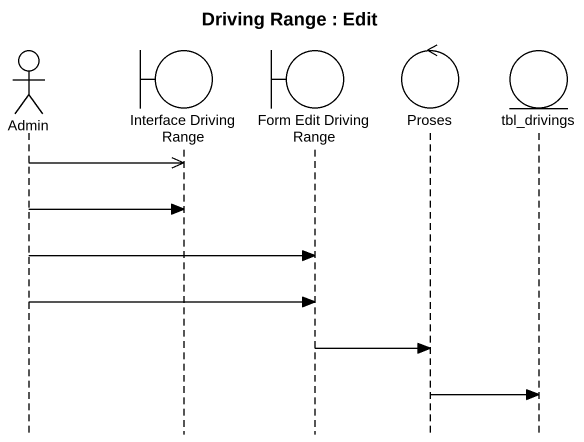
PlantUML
@startuml
title Driving Range : Edit
hide footbox
actor Admin
boundary "Interface Driving Range" as Interface_Driving_Range
boundary "Form Edit Driving Range" as Form_Edit_Driving_Range
control Proses
entity tbl_drivings

Admin ->> Interface_Driving_Range
Admin -> Interface_Driving_Range
Admin -> Form_Edit_Driving_Range
Admin -> Form_Edit_Driving_Range
Form_Edit_Driving_Range -> Proses
Proses -> tbl_drivings
@enduml
